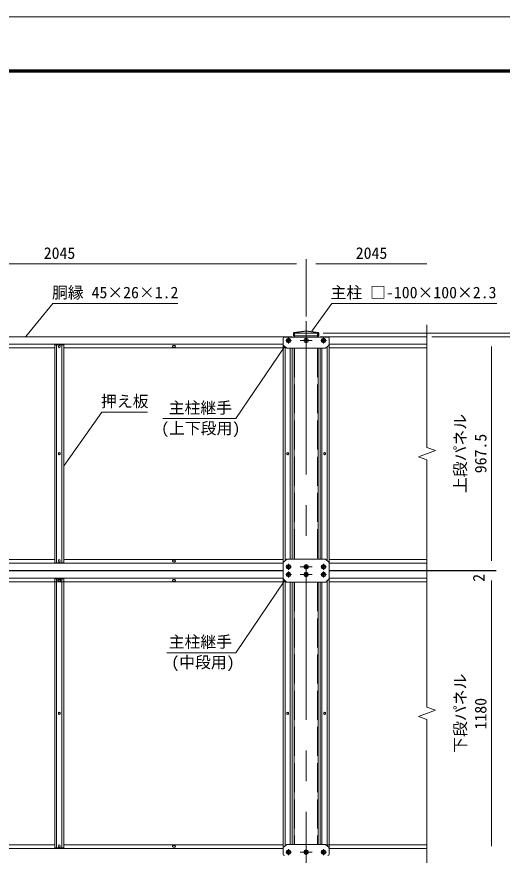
# Model space of a CAD drawing. Units: millimetres, scale not verified. Extents: x -4200 to 4200, y -2970 to 2970.
# Drawn here: x -2494 to -483, y -504 to 2970 of the extents above; entities that cross this region are included whole.
import ezdxf
from ezdxf.enums import TextEntityAlignment as Align

# ---------------------------------------------------------------- set-up
doc = ezdxf.new("R2010")
doc.units = ezdxf.units.MM
doc.header["$LTSCALE"] = 20
doc.linetypes.add('DASHED', pattern=[7.5, 6, -1.5])
doc.linetypes.add('USER1', pattern=[50.8, 31.75, -6.35, 6.35, -6.35])
for name, color, linetype, lineweight in [('0-0_D-TTL', 2, 'Continuous', 18), ('0-2_D-BMK', 2, 'USER1', 13), ('0-4_D-STR1', 1, 'Continuous', 18), ('0-5_D-STR3', 3, 'Continuous', 13), ('0-7_D-STR-DIM', 7, 'Continuous', 9)]:
    doc.layers.add(name, color=color, linetype=linetype, lineweight=lineweight)
doc.layers.add('0-A_D-STR-TXT', color=7, linetype='Continuous')
doc.styles.add('ＭＳ ゴシック', font='')
doc.styles.get('ＭＳ ゴシック').set_extended_font_data('MS Gothic')

msp = doc.modelspace()

# ---------------------------------------------------------------- linework, layer by layer
at = {"layer": '0-0_D-TTL'}
for points in [[(-4200, 2970), (4200, 2970), (4200, -2970), (-4200, -2970)], [(-3930, 2750), (3930, 2750), (3930, -2750), (-3930, -2750)], [(-3927.5, 2747.5), (3927.5, 2747.5), (3927.5, -2747.5), (-3927.5, -2747.5)], [(-3925, 2745), (3925, 2745), (3925, -2745), (-3925, -2745)], [(-3922.5, 2742.5), (3922.5, 2742.5), (3922.5, -2742.5), (-3922.5, -2742.5)], [(-3920, 2740), (3920, 2740), (3920, -2740), (-3920, -2740)]]:
    msp.add_lwpolyline(points, close=True, dxfattribs=at)
at = {"layer": '0-2_D-BMK'}
for p, q in [((-1295.4, 1708.74), (-1295.4, -965.76)), ((-1367.9, 1616.74), (-1367.9, 1640.74)), ((-1295.4, 1637.37), (-1295.4, 1620.12)), ((-1222.9, 1616.74), (-1222.9, 1640.74)), ((-1355.9, 1628.74), (-1379.9, 1628.74)), ((-1320.4, 1628.74), (-1270.4, 1628.74)), ((-1288.28, 1628.74), (-1302.53, 1628.74)), ((-1210.9, 1628.74), (-1234.9, 1628.74)), ((-1367.9, 679.24), (-1367.9, 703.24)), ((-1295.4, 699.87), (-1295.4, 682.62)), ((-1222.9, 679.24), (-1222.9, 703.24)), ((-1379.9, 691.24), (-1355.9, 691.24)), ((-1367.9, 647.24), (-1367.9, 671.24)), ((-1320.4, 691.24), (-1270.4, 691.24)), ((-1295.4, 667.87), (-1295.4, 649.62)), ((-1234.9, 691.24), (-1210.9, 691.24)), ((-1222.9, 647.24), (-1222.9, 671.24)), ((-1379.9, 659.24), (-1355.9, 659.24)), ((-1320.4, 659.24), (-1270.4, 659.24)), ((-1234.9, 659.24), (-1210.9, 659.24)), ((-1367.9, -478.76), (-1367.9, -502.76)), ((-1295.4, -499.38), (-1295.4, -482.13)), ((-1222.9, -478.76), (-1222.9, -502.76)), ((-1355.9, -490.76), (-1379.9, -490.76)), ((-1320.4, -490.76), (-1270.4, -490.76)), ((-1288.28, -490.76), (-1302.53, -490.76)), ((-1210.9, -490.76), (-1234.9, -490.76))]:
    msp.add_line(p, q, dxfattribs=at)
at = {"layer": '0-4_D-STR1'}
for p, q in [((-1344.63, 1662.11), (-1295.4, 1668.74)), ((-1295.4, 1668.74), (-1246.18, 1662.11)), ((-3282.9, 1643.74), (-1352.9, 1643.74)), ((-1352.9, 1643.74), (-1352.9, 1642.24)), ((-1347.4, 1658.94), (-1347.4, 1648.74)), ((-1345.4, 1648.74), (-1345.4, 1642.24)), ((-1245.4, 1648.74), (-1245.4, 1642.24)), ((-1243.4, 1658.94), (-1243.4, 1648.74)), ((-1237.9, 1643.74), (-795.4, 1643.74)), ((-1237.9, 1643.74), (-1237.9, 1642.24)), ((-3245.4, 1613.74), (-1389.4, 1613.74)), ((-3244.9, 1598.74), (-2336.9, 1598.74)), ((-2298.9, 1598.74), (-1390.9, 1598.74)), ((-1845.9, 1608.24), (-1839.9, 1608.24)), ((-1845.9, 1601.24), (-1839.9, 1601.24)), ((-1200.4, 1613.74), (-795.4, 1613.74)), ((-1199.9, 1598.74), (-795.4, 1598.74)), ((-1345.4, 1597.24), (-1345.4, 722.74)), ((-1245.4, 1597.24), (-1245.4, 722.74)), ((-3244.9, 721.24), (-2336.9, 721.24)), ((-3244.4, 706.24), (-1390.4, 706.24)), ((-2298.9, 721.24), (-1390.9, 721.24)), ((-1845.9, 718.74), (-1839.9, 718.74)), ((-1845.9, 711.74), (-1839.9, 711.74)), ((-1199.9, 721.24), (-795.4, 721.24)), ((-1199.4, 706.24), (-795.4, 706.24)), ((-3245.4, 674.24), (-1390.4, 674.24)), ((-3244.4, 676.24), (-1390.4, 676.24)), ((-1200.4, 674.24), (-795.4, 674.24)), ((-1199.4, 676.24), (-795.4, 676.24)), ((-3245.4, 644.24), (-1390.4, 644.24)), ((-3244.9, 629.24), (-1390.9, 629.24)), ((-2320.9, 638.74), (-2314.9, 638.74)), ((-2320.9, 631.74), (-2314.9, 631.74)), ((-1845.9, 638.74), (-1839.9, 638.74)), ((-1845.9, 631.74), (-1839.9, 631.74)), ((-1345.4, 627.74), (-1345.4, -459.26)), ((-1245.4, 627.74), (-1245.4, -459.26)), ((-1200.4, 644.24), (-795.4, 644.24)), ((-1199.9, 629.24), (-795.4, 629.24)), ((-3257.78, -460.76), (-2336.9, -460.76)), ((-3245.4, -475.76), (-1390.4, -475.76)), ((-2298.9, -460.76), (-1390.9, -460.76)), ((-1845.9, -463.26), (-1839.9, -463.26)), ((-1845.9, -470.26), (-1839.9, -470.26)), ((-1212.78, -460.76), (-795.4, -460.76)), ((-1200.4, -475.76), (-795.4, -475.76))]:
    msp.add_line(p, q, dxfattribs=at)
at = {"layer": '0-4_D-STR1', "linetype": 'DASHED'}
for p, q in [((-1347.4, 1648.74), (-1243.4, 1648.74)), ((-1345.8, 1648.74), (-1345.8, 1658.94)), ((-1343.1, 1658.74), (-1343.1, 1642.24)), ((-1247.7, 1658.74), (-1247.7, 1642.24)), ((-1245, 1658.94), (-1245, 1648.74)), ((-1343.1, 1597.24), (-1343.1, 722.74)), ((-1247.7, 1597.24), (-1247.7, 722.74)), ((-1343.1, 627.74), (-1343.1, -459.26)), ((-1247.7, 627.74), (-1247.7, -459.26))]:
    msp.add_line(p, q, dxfattribs=at)
for points in [[(-1245.4, 1648.74), (-1245.4, 1658.74), (-1345.4, 1658.74), (-1345.4, 1648.74)], [(-1344.42, 1660.53), (-1295.4, 1667.13), (-1246.39, 1660.53)]]:
    msp.add_lwpolyline(points, dxfattribs=at)
at = {"layer": '0-4_D-STR1'}
for centre in [(-1295.4, 691.24), (-1295.4, 659.24)]:
    msp.add_circle(centre, 6, dxfattribs=at)
at = {"layer": '0-4_D-STR1', "linetype": 'DASHED'}
msp.add_circle((-1295.4, -490.76), 6, dxfattribs=at)
at = {"layer": '0-4_D-STR1'}
for centre, radius, start, end in [((-1344.2, 1658.94), 3.2, 97.6668, 180), ((-1246.6, 1658.94), 3.2, 0, 82.3332), ((-1845.9, 1604.74), 3.5, 90, 270), ((-1839.9, 1604.74), 3.5, 270, 90), ((-1845.9, 715.24), 3.5, 90, 270), ((-1839.9, 715.24), 3.5, 270, 90), ((-2320.9, 635.24), 3.5, 90, 270), ((-2314.9, 635.24), 3.5, 270, 90), ((-1845.9, 635.24), 3.5, 90, 270), ((-1839.9, 635.24), 3.5, 270, 90), ((-1845.9, -466.76), 3.5, 90, 270), ((-1839.9, -466.76), 3.5, 270, 90)]:
    msp.add_arc(centre, radius, start, end, dxfattribs=at)
at = {"layer": '0-4_D-STR1', "linetype": 'DASHED'}
for centre, start, end in [((-1344.2, 1658.94), 97.6668, 180), ((-1246.6, 1658.94), 0, 82.3332)]:
    msp.add_arc(centre, 1.6, start, end, dxfattribs=at)
at = {"layer": '0-5_D-STR3'}
for p, q in [((-1390.4, 1612.43), (-1390.4, 1637.24)), ((-1385.4, 1642.24), (-1205.4, 1642.24)), ((-1367.9, 1636.24), (-1374.4, 1632.5)), ((-1367.9, 1636.24), (-1361.4, 1632.5)), ((-1222.9, 1636.24), (-1229.4, 1632.5)), ((-1222.9, 1636.24), (-1216.4, 1632.5)), ((-1200.4, 1637.24), (-1200.4, 1612.07)), ((-2336.9, 1611.49), (-2298.9, 1611.49)), ((-2336.9, 708.49), (-2336.9, 1611.49)), ((-2336.9, 1611.49), (-2298.9, 1611.49)), ((-2328.9, 708.49), (-2328.9, 1611.49)), ((-2321.4, 1605.24), (-2321.4, 1602.24)), ((-2314.4, 1602.24), (-2314.4, 1605.24)), ((-2306.9, 708.49), (-2306.9, 1611.49)), ((-2298.9, 708.49), (-2298.9, 1611.49)), ((-1390.32, 1611.49), (-1390.9, 1611.49)), ((-1390.9, 708.49), (-1390.9, 1611.49)), ((-1376.99, 1597.83), (-1388.8, 1608.76)), ((-1382.9, 716.71), (-1382.9, 1603.3)), ((-1374.4, 1632.5), (-1374.4, 1624.98)), ((-1367.9, 1621.24), (-1374.4, 1624.98)), ((-1367.9, 1621.24), (-1361.4, 1624.98)), ((-1361.4, 1632.5), (-1361.4, 1624.98)), ((-1229.4, 1632.5), (-1229.4, 1624.98)), ((-1222.9, 1621.24), (-1229.4, 1624.98)), ((-1222.9, 1621.24), (-1216.4, 1624.98)), ((-1216.4, 1632.5), (-1216.4, 1624.98)), ((-1213.82, 1597.83), (-1202.01, 1608.76)), ((-1207.9, 717.63), (-1207.9, 1603.26)), ((-1199.9, 708.49), (-1199.9, 1611.49)), ((-1215.23, 1597.24), (-1375.58, 1597.24)), ((-1360.9, 722.74), (-1360.9, 1597.24)), ((-1352.9, 722.74), (-1352.9, 1597.24)), ((-1237.9, 722.74), (-1237.9, 1597.24)), ((-1229.9, 722.74), (-1229.9, 1597.24)), ((-2321.4, 1158.49), (-2321.4, 1161.49)), ((-2314.4, 1161.49), (-2314.4, 1158.49)), ((-1375.4, 1161.49), (-1375.4, 1158.49)), ((-1368.4, 1158.49), (-1368.4, 1161.49)), ((-1222.4, 1158.49), (-1222.4, 1161.49)), ((-1215.4, 1161.49), (-1215.4, 1158.49)), ((-2336.9, 708.49), (-2298.9, 708.49)), ((-2321.4, 714.74), (-2321.4, 717.74)), ((-2314.4, 717.74), (-2314.4, 714.74)), ((-1390.4, 708.49), (-1390.9, 708.49)), ((-1390.4, 641.61), (-1390.4, 708.87)), ((-1389.76, 710.33), (-1376.98, 722.21)), ((-1375.62, 722.74), (-1215.69, 722.74)), ((-1367.9, 698.74), (-1374.4, 695)), ((-1374.4, 695), (-1374.4, 687.48)), ((-1367.9, 698.74), (-1361.4, 695)), ((-1361.4, 695), (-1361.4, 687.48)), ((-1222.9, 698.74), (-1229.4, 695)), ((-1229.4, 695), (-1229.4, 687.48)), ((-1222.9, 698.74), (-1216.4, 695)), ((-1216.4, 695), (-1216.4, 687.48)), ((-1213.83, 722.21), (-1201.04, 710.33)), ((-1200.4, 708.87), (-1200.4, 641.61)), ((-1367.9, 683.74), (-1374.4, 687.48)), ((-1367.9, 666.74), (-1374.4, 663)), ((-1374.4, 663), (-1374.4, 655.48)), ((-1367.9, 683.74), (-1361.4, 687.48)), ((-1367.9, 666.74), (-1361.4, 663)), ((-1361.4, 663), (-1361.4, 655.48)), ((-1222.9, 683.74), (-1229.4, 687.48)), ((-1222.9, 666.74), (-1229.4, 663)), ((-1229.4, 663), (-1229.4, 655.48)), ((-1222.9, 683.74), (-1216.4, 687.48)), ((-1222.9, 666.74), (-1216.4, 663)), ((-1216.4, 663), (-1216.4, 655.48)), ((-2336.9, 641.99), (-2298.9, 641.99)), ((-2336.9, -473.51), (-2336.9, 641.99)), ((-2336.9, 641.99), (-2298.9, 641.99)), ((-2328.9, -473.51), (-2328.9, 641.99)), ((-2321.4, 635.74), (-2321.4, 632.74)), ((-2314.4, 632.74), (-2314.4, 635.74)), ((-2306.9, -473.51), (-2306.9, 641.99)), ((-2298.9, -473.51), (-2298.9, 641.99)), ((-1390.4, 641.99), (-1390.9, 641.99)), ((-1390.9, -473.51), (-1390.9, 641.99)), ((-1390.4, 641.99), (-1390.9, 641.99)), ((-1376.98, 628.28), (-1389.76, 640.15)), ((-1382.9, -465.32), (-1382.9, 633.78)), ((-1215.19, 627.74), (-1375.62, 627.74)), ((-1367.9, 651.74), (-1374.4, 655.48)), ((-1367.9, 651.74), (-1361.4, 655.48)), ((-1360.9, -459.26), (-1360.9, 627.74)), ((-1352.9, -459.26), (-1352.9, 627.74)), ((-1237.9, -459.26), (-1237.9, 627.74)), ((-1229.9, -459.26), (-1229.9, 627.74)), ((-1222.9, 651.74), (-1229.4, 655.48)), ((-1222.9, 651.74), (-1216.4, 655.48)), ((-1201.04, 640.15), (-1213.83, 628.28)), ((-1207.9, -465.27), (-1207.9, 633.78)), ((-1200.4, 641.99), (-1199.9, 641.99)), ((-1200.4, 641.99), (-1199.9, 641.99)), ((-1199.9, -473.51), (-1199.9, 641.99)), ((-2321.4, 82.74), (-2321.4, 85.74)), ((-2314.4, 85.74), (-2314.4, 82.74)), ((-1375.4, 85.74), (-1375.4, 82.74)), ((-1368.4, 82.74), (-1368.4, 85.74)), ((-1222.4, 82.74), (-1222.4, 85.74)), ((-1215.4, 85.74), (-1215.4, 82.74)), ((-2336.9, -473.51), (-2298.9, -473.51)), ((-2321.4, -467.26), (-2321.4, -464.26)), ((-2314.4, -464.26), (-2314.4, -467.26)), ((-1390.32, -473.51), (-1390.9, -473.51)), ((-1390.4, -474.44), (-1390.4, -499.26)), ((-1376.99, -459.84), (-1388.8, -470.77)), ((-1215.23, -459.26), (-1375.58, -459.26)), ((-1367.9, -483.26), (-1374.4, -487)), ((-1367.9, -483.26), (-1361.4, -487)), ((-1222.9, -483.26), (-1229.4, -487)), ((-1222.9, -483.26), (-1216.4, -487)), ((-1213.82, -459.84), (-1202.01, -470.77)), ((-1200.4, -499.26), (-1200.4, -474.09)), ((-1374.4, -494.52), (-1374.4, -487)), ((-1367.9, -498.26), (-1374.4, -494.52)), ((-1367.9, -498.26), (-1361.4, -494.52)), ((-1361.4, -494.52), (-1361.4, -487)), ((-1229.4, -494.52), (-1229.4, -487)), ((-1222.9, -498.26), (-1229.4, -494.52)), ((-1222.9, -498.26), (-1216.4, -494.52)), ((-1216.4, -494.52), (-1216.4, -487))]:
    msp.add_line(p, q, dxfattribs=at)
at = {"layer": '0-5_D-STR3', "linetype": 'DASHED'}
for p, q in [((-1301.06, 1628.74), (-1295.4, 1634.4)), ((-1289.75, 1628.74), (-1295.4, 1634.4)), ((-1295.4, 1623.08), (-1301.06, 1628.74)), ((-1295.4, 1623.08), (-1289.75, 1628.74)), ((-1301.06, 691.24), (-1295.4, 696.9)), ((-1289.75, 691.24), (-1295.4, 696.9)), ((-1295.4, 685.58), (-1301.06, 691.24)), ((-1301.06, 659.24), (-1295.4, 664.9)), ((-1295.4, 685.58), (-1289.75, 691.24)), ((-1289.75, 659.24), (-1295.4, 664.9)), ((-1295.4, 653.58), (-1301.06, 659.24)), ((-1295.4, 653.58), (-1289.75, 659.24)), ((-1301.06, -490.76), (-1295.4, -485.1)), ((-1289.75, -490.76), (-1295.4, -485.1)), ((-1295.4, -496.42), (-1301.06, -490.76)), ((-1295.4, -496.42), (-1289.75, -490.76))]:
    msp.add_line(p, q, dxfattribs=at)
at = {"layer": '0-5_D-STR3'}
for centre, radius in [((-1367.9, 1628.74), 9), ((-1367.9, 1628.74), 6.5), ((-1295.4, 1628.74), 9), ((-1222.9, 1628.74), 9), ((-1222.9, 1628.74), 6.5), ((-1367.9, 691.24), 9), ((-1367.9, 691.24), 6.5), ((-1295.4, 691.24), 9), ((-1222.9, 691.24), 9), ((-1222.9, 691.24), 6.5), ((-1367.9, 659.24), 9), ((-1367.9, 659.24), 6.5), ((-1295.4, 659.24), 9), ((-1222.9, 659.24), 9), ((-1222.9, 659.24), 6.5), ((-1367.9, -490.76), 9), ((-1367.9, -490.76), 6.5), ((-1295.4, -490.76), 9), ((-1222.9, -490.76), 9), ((-1222.9, -490.76), 6.5)]:
    msp.add_circle(centre, radius, dxfattribs=at)
at = {"layer": '0-5_D-STR3', "linetype": 'DASHED'}
for centre, radius in [((-1295.4, 1628.74), 4), ((-1295.4, 1628.74), 3.2), ((-1295.4, 691.24), 4), ((-1295.4, 659.24), 4), ((-1295.4, 691.24), 3.2), ((-1295.4, 659.24), 3.2), ((-1295.4, -490.76), 4), ((-1295.4, -490.76), 3.2)]:
    msp.add_circle(centre, radius, dxfattribs=at)
at = {"layer": '0-5_D-STR3'}
for centre, radius, start, end in [((-1385.4, 1637.24), 5, 90, 180), ((-1205.4, 1637.24), 5, 0, 90), ((-2317.9, 1605.24), 3.5, 0, 180), ((-2317.9, 1602.24), 3.5, 180, 0), ((-1385.4, 1612.43), 5, 180, 227.21723), ((-1375.58, 1599.24), 2, 225.00001, 270), ((-1215.23, 1599.24), 2, 270, 314.99999), ((-1205.4, 1612.43), 5, 312.78277, 0), ((-2317.9, 1161.49), 3.5, 0, 180), ((-2317.9, 1158.49), 3.5, 180, 0), ((-1371.9, 1161.49), 3.5, 0, 180), ((-1371.9, 1158.49), 3.5, 180, 0), ((-1218.9, 1161.49), 3.5, 0, 180), ((-1218.9, 1158.49), 3.5, 180, 0), ((-2317.9, 717.74), 3.5, 0, 180), ((-2317.9, 714.74), 3.5, 180, 0), ((-1388.4, 708.87), 2, 132.87889, 180), ((-1375.62, 720.74), 2, 90, 132.87889), ((-1215.67, 719.29), 3.46, 57.70556, 90.24849), ((-1202.4, 708.87), 2, 0, 47.12111), ((-2317.9, 635.74), 3.5, 0, 180), ((-2317.9, 632.74), 3.5, 180, 0), ((-1388.4, 641.61), 2, 180, 227.12111), ((-1375.62, 629.74), 2, 227.12111, 270), ((-1215.19, 629.74), 2, 270, 312.87889), ((-1202.4, 641.61), 2, 312.87889, 0), ((-2317.9, 85.74), 3.5, 0, 180), ((-2317.9, 82.74), 3.5, 180, 0), ((-1371.9, 85.74), 3.5, 0, 180), ((-1371.9, 82.74), 3.5, 180, 0), ((-1218.9, 85.74), 3.5, 0, 180), ((-1218.9, 82.74), 3.5, 180, 0), ((-2317.9, -464.26), 3.5, 0, 180), ((-2317.9, -467.26), 3.5, 180, 0), ((-1385.4, -474.44), 5, 132.78277, 180), ((-1375.58, -461.26), 2, 90, 134.99999), ((-1215.23, -461.26), 2, 45.00001, 90), ((-1205.4, -474.44), 5, 0, 47.21723), ((-1385.4, -499.26), 5, 180, 270), ((-1205.4, -499.26), 5, 270, 0)]:
    msp.add_arc(centre, radius, start, end, dxfattribs=at)
at = {"layer": '0-7_D-STR-DIM'}
for p, q in [((-1335.4, 1945.8), (-3300.4, 1945.8)), ((-1295.4, 1728.74), (-1295.4, 1965.8)), ((-1295.4, 1728.74), (-1295.4, 1965.8)), ((-795.4, 1945.8), (-1255.4, 1945.8)), ((-795.4, 1185.64), (-795.4, 1693.74)), ((-1225.4, 1658.74), (-372.2, 1658.74)), ((-1225.4, 1658.74), (-245.61, 1658.74)), ((-775.4, 1643.74), (-372.2, 1643.74)), ((-775.4, 1643.74), (-372.2, 1643.74)), ((-775.4, 1643.74), (-508.03, 1643.74)), ((-528.03, 1603.74), (-528.03, 716.24)), ((-528.03, 716.24), (-528.03, 756.24)), ((-812.9, 676.24), (-508.03, 676.24)), ((-812.9, 674.24), (-508.03, 674.24)), ((-812.9, 674.24), (-508.03, 674.24)), ((-702.25, 676.24), (-508.03, 676.24)), ((-528.03, 676.24), (-528.03, 674.24)), ((-528.03, 634.24), (-528.03, 594.24)), ((-528.03, 634.24), (-528.03, -465.76)), ((-528.03, -465.76), (-528.03, -425.76))]:
    msp.add_line(p, q, dxfattribs=at)
for points in [[(-1826.59, 1782.68), (-2344.66, 1782.68), (-2456.93, 1645.28)], [(-505.28, 1782.68), (-1189.21, 1782.68), (-1271.3, 1666.91)], [(-1889.34, 1305.14), (-1586.26, 1305.14), (-1385.36, 1602.88)], [(-1953.24, 1331.72), (-2141.31, 1331.72), (-2297.75, 1111.12)], [(-795.4, -575.76), (-795.4, 58.59), (-830.64, 71.42), (-760.16, 97.07), (-795.4, 109.89), (-795.4, 1134.34)], [(-1872.03, 335.64), (-1586.26, 335.64), (-1385.36, 633.38)]]:
    msp.add_lwpolyline(points, dxfattribs=at)
msp.add_lwpolyline([(-795.4, 1185.64), (-760.16, 1172.82), (-830.64, 1147.17), (-795.4, 1134.34), (-830.64, 1147.17), (-760.16, 1172.82)], close=True, dxfattribs=at)

# ---------------------------------------------------------------- texts
at = {"layer": '0-7_D-STR-DIM', "style": 'ＭＳ ゴシック'}
for p in [(-2382.5, 1952.55), (-1090, 1952.55)]:
    msp.add_text('2045', height=48.09, dxfattribs=at).set_placement(p, align=Align.BOTTOM_LEFT)
for s, p in [('上段パネル', (-618.74, 996.77)), ('967.5', (-534.16, 1079.02)), ('2', (-542.03, 629.24)), ('下段パネル', (-618.74, -79.23)), ('1180', (-534.16, 17.34))]:
    msp.add_text(s, height=48.09, rotation=90, dxfattribs=at).set_placement(p, align=Align.BOTTOM_LEFT)
at = {"layer": '0-A_D-STR-TXT', "style": 'ＭＳ ゴシック'}
for s, p in [('胴縁 45×26×1.2', (-2348.21, 1789.28)), ('主柱 □-100×100×2.3', (-1194.26, 1789.28)), ('押え板', (-2145.11, 1338.57)), ('主柱継手', (-1864.91, 1311.74)), ('(上下段用)', (-1896.01, 1226.74)), ('主柱継手', (-1864.91, 342.24)), ('(中段用)', (-1853.98, 257.24))]:
    msp.add_text(s, height=48.09, dxfattribs=at).set_placement(p, align=Align.BOTTOM_LEFT)

doc.saveas('drawing.dxf')
